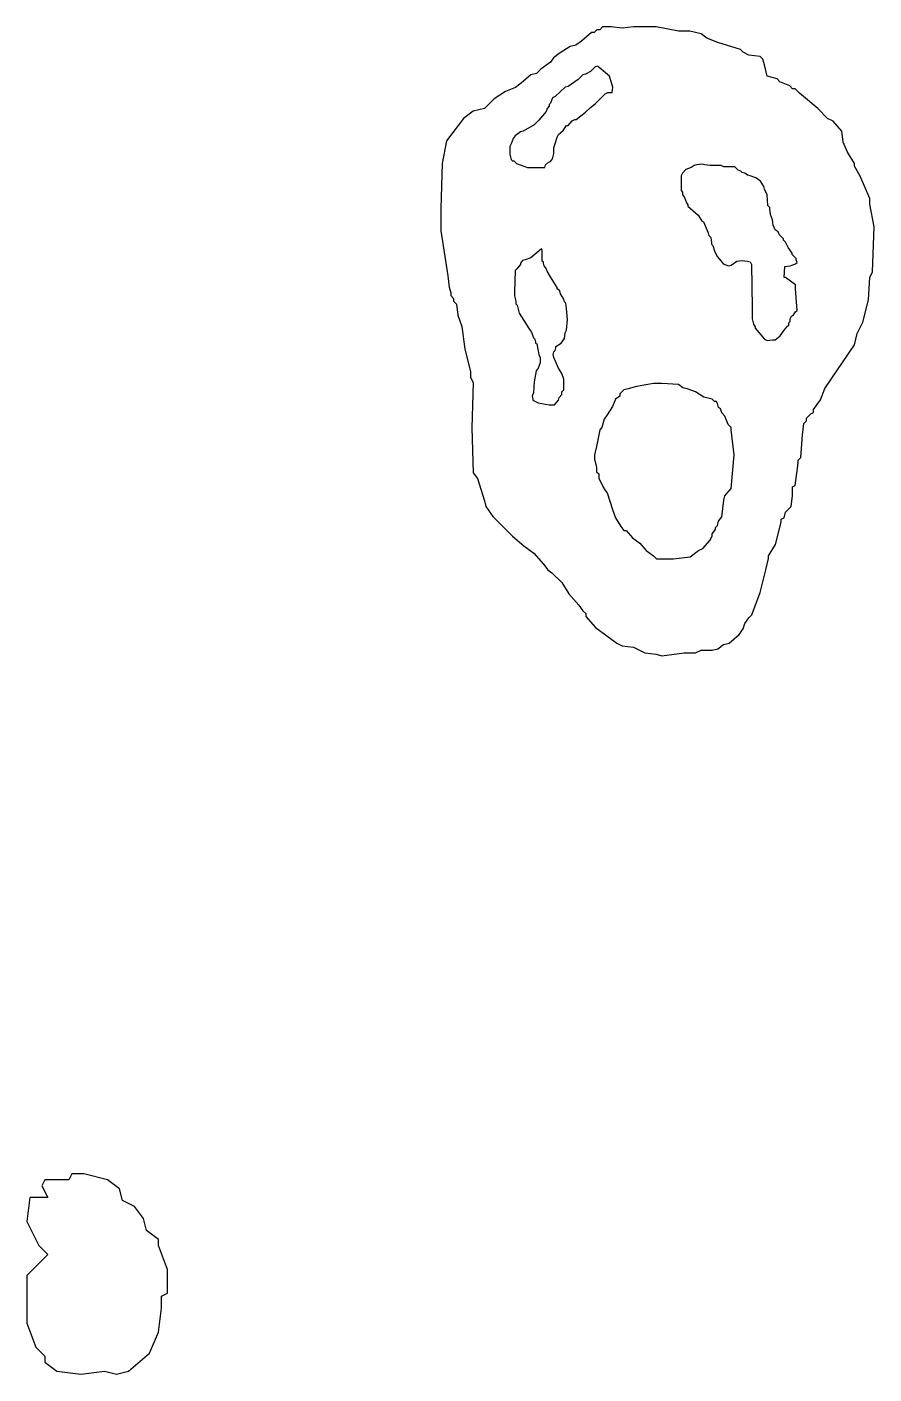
# Model space of a CAD drawing. Header units: metres. Extents: x 7.18 to 8.3, y 8.75 to 10.53.
import ezdxf

# ---------------------------------------------------------------- set-up
doc = ezdxf.new("R2010")
doc.units = ezdxf.units.M

msp = doc.modelspace()

# ---------------------------------------------------------------- linework, layer by layer
at = {"color": 31}
for points in [[(7.72764, 10.2589), (7.73695, 10.1993), (7.73881, 10.1844), (7.74067, 10.177), (7.74067, 10.1732), (7.74439, 10.1695), (7.74439, 10.1658), (7.74812, 10.1621), (7.74998, 10.1472), (7.75556, 10.1323), (7.75928, 10.1025), (7.76673, 10.0727), (7.76673, 10.0653), (7.77045, 10.0578), (7.76859, 9.99829), (7.77045, 9.93873), (7.77603, 9.93129), (7.78534, 9.90151), (7.7872, 9.89406), (7.79651, 9.88103), (7.82256, 9.85498), (7.83745, 9.84195), (7.85048, 9.83264), (7.86351, 9.81775), (7.86909, 9.81031), (7.87468, 9.80659), (7.8877, 9.79356), (7.89701, 9.77867), (7.91004, 9.76378), (7.91562, 9.75633), (7.91934, 9.75261), (7.91934, 9.74889), (7.93237, 9.734), (7.96029, 9.71353), (7.96773, 9.7098), (7.98262, 9.70794), (7.99751, 9.7005), (8.0124, 9.69864), (8.01985, 9.69678), (8.04963, 9.7005), (8.06452, 9.7005), (8.07196, 9.70422), (8.08685, 9.70422), (8.0943, 9.70608), (8.10174, 9.71167), (8.10919, 9.71353), (8.12221, 9.72469), (8.1278, 9.73214), (8.12966, 9.73958), (8.13524, 9.74703), (8.13896, 9.75075), (8.15013, 9.78053), (8.15758, 9.81031), (8.1613, 9.8252), (8.1613, 9.82892), (8.1706, 9.84381), (8.17805, 9.87359), (8.17805, 9.87731), (8.18177, 9.87917), (8.18363, 9.88662), (8.19108, 9.89406), (8.19294, 9.90895), (8.19294, 9.9164), (8.19294, 9.92012), (8.19666, 9.92198), (8.20038, 9.95176), (8.20038, 9.95548), (8.20411, 9.9592), (8.20597, 9.98898), (8.20783, 10.0039), (8.21155, 10.0076), (8.21155, 10.0113), (8.21713, 10.0169), (8.22086, 10.0188), (8.22086, 10.0225), (8.23016, 10.0355), (8.23575, 10.0504), (8.27483, 10.1081), (8.27855, 10.123), (8.286, 10.1379), (8.29344, 10.1677), (8.2953, 10.1974), (8.29903, 10.2049), (8.30089, 10.2644), (8.2953, 10.2942), (8.2953, 10.3017), (8.28228, 10.3314), (8.27483, 10.3445), (8.27483, 10.3482), (8.26552, 10.3631), (8.25994, 10.3761), (8.25808, 10.391), (8.24691, 10.404), (8.23947, 10.4077), (8.22644, 10.4208), (8.20224, 10.4413), (8.19666, 10.4468), (8.19294, 10.4468), (8.18922, 10.4506), (8.17619, 10.4561), (8.17247, 10.4599), (8.15944, 10.4636), (8.15571, 10.4785), (8.15385, 10.4859), (8.15013, 10.4896), (8.13524, 10.4915), (8.1278, 10.4952), (8.12407, 10.4989), (8.0943, 10.5083), (8.07941, 10.5138), (8.07196, 10.5194), (8.05707, 10.5231), (8.04218, 10.5231), (8.0124, 10.5287), (7.98262, 10.5287), (7.96773, 10.5269), (7.95285, 10.5287), (7.9454, 10.5287), (7.94168, 10.5287), (7.93796, 10.525), (7.93423, 10.525), (7.93051, 10.5213), (7.92679, 10.5213), (7.91376, 10.5101), (7.90632, 10.5045), (7.89887, 10.5027), (7.88398, 10.4934), (7.87654, 10.4878), (7.87281, 10.4822), (7.85979, 10.4729), (7.8542, 10.4673), (7.84676, 10.4654), (7.83373, 10.4543), (7.82628, 10.4487), (7.81326, 10.4431), (7.79837, 10.4338), (7.78534, 10.4208), (7.77045, 10.4171), (7.75742, 10.4077), (7.73509, 10.378), (7.7295, 10.3482), (7.72764, 10.2886), (7.72764, 10.2607)], [(7.17985, 8.81362), (7.19172, 8.78197), (7.20359, 8.7701), (7.20359, 8.76219), (7.21941, 8.75032), (7.25106, 8.74637), (7.28271, 8.75032), (7.29853, 8.74637), (7.31435, 8.75032), (7.34204, 8.77406), (7.35391, 8.80175), (7.35787, 8.8334), (7.35787, 8.84922), (7.36578, 8.85318), (7.36578, 8.88482), (7.35391, 8.91647), (7.35391, 8.92438), (7.33809, 8.93625), (7.33413, 8.95207), (7.32227, 8.9679), (7.30644, 8.97581), (7.30249, 8.99163), (7.28666, 9.0035), (7.25502, 9.01141), (7.23919, 9.01141), (7.23524, 9.0035), (7.20359, 9.0035), (7.19963, 8.99559), (7.20755, 8.97976), (7.19172, 8.97976), (7.18381, 8.97976), (7.17985, 8.94812), (7.19568, 8.91647), (7.20755, 8.9046), (7.17985, 8.87691), (7.17985, 8.81757)]]:
    msp.add_lwpolyline(points, close=True, dxfattribs=at)
at = {"color": 227}
for points in [[(7.81878, 10.3605), (7.82057, 10.3533), (7.82236, 10.3515), (7.82416, 10.3515), (7.82774, 10.3479), (7.84209, 10.3426), (7.85643, 10.3426), (7.86361, 10.3426), (7.8654, 10.3426), (7.8663, 10.3461), (7.86988, 10.3497), (7.87257, 10.3506), (7.87526, 10.3542), (7.87705, 10.3614), (7.87705, 10.3686), (7.88154, 10.3829), (7.88333, 10.3865), (7.88961, 10.3919), (7.89409, 10.3981), (7.89588, 10.3981), (7.90126, 10.4044), (7.90485, 10.4062), (7.90664, 10.4062), (7.91919, 10.4161), (7.92547, 10.4223), (7.93174, 10.4268), (7.94519, 10.4403), (7.94878, 10.4421), (7.95236, 10.4421), (7.95416, 10.4421), (7.95505, 10.4492), (7.95057, 10.4636), (7.93712, 10.4752), (7.93533, 10.477), (7.93174, 10.4761), (7.92547, 10.4699), (7.91919, 10.4663), (7.91561, 10.4654), (7.90933, 10.4591), (7.89588, 10.4501), (7.8923, 10.4492), (7.87885, 10.4367), (7.87526, 10.4349), (7.87257, 10.4277), (7.87078, 10.4259), (7.87078, 10.4241), (7.86809, 10.4206), (7.86719, 10.417), (7.85733, 10.4053), (7.85105, 10.399), (7.83671, 10.391), (7.83312, 10.3901), (7.82595, 10.3847), (7.82326, 10.3811), (7.82057, 10.3739), (7.81878, 10.3703), (7.81878, 10.3632), (7.81878, 10.3614)], [(8.0456, 10.3121), (8.0474, 10.3103), (8.0474, 10.3067), (8.05009, 10.3031), (8.05278, 10.2959), (8.05457, 10.2932), (8.05457, 10.2915), (8.06802, 10.2798), (8.0725, 10.2726), (8.07519, 10.2708), (8.08147, 10.2565), (8.08236, 10.2529), (8.08505, 10.2502), (8.08595, 10.243), (8.08595, 10.2412), (8.08774, 10.2395), (8.08954, 10.2323), (8.09312, 10.2251), (8.0985, 10.2188), (8.10119, 10.2152), (8.10836, 10.2126), (8.11195, 10.2135), (8.11912, 10.2188), (8.12629, 10.2197), (8.13347, 10.2188), (8.13705, 10.2179), (8.13885, 10.2143), (8.13974, 10.157), (8.13974, 10.1426), (8.14154, 10.1355), (8.14333, 10.1319), (8.14333, 10.1301), (8.15588, 10.1157), (8.15947, 10.1139), (8.16664, 10.1148), (8.17022, 10.1148), (8.1765, 10.1202), (8.18188, 10.1274), (8.18636, 10.1328), (8.18816, 10.1337), (8.18816, 10.1372), (8.18995, 10.139), (8.18995, 10.1426), (8.19174, 10.1462), (8.19443, 10.148), (8.19712, 10.1516), (8.19891, 10.1534), (8.19712, 10.1821), (8.19712, 10.1857), (8.19712, 10.1875), (8.18367, 10.1973), (8.18188, 10.1973), (8.18278, 10.2117), (8.18995, 10.2126), (8.19712, 10.2152), (8.19891, 10.217), (8.19802, 10.2206), (8.19802, 10.2224), (8.19443, 10.226), (8.19264, 10.2278), (8.19264, 10.2296), (8.18726, 10.2368), (8.18367, 10.2439), (8.18098, 10.2466), (8.18098, 10.2484), (8.1756, 10.2538), (8.17381, 10.2574), (8.17022, 10.2601), (8.16754, 10.2663), (8.16664, 10.2735), (8.16395, 10.2807), (8.16305, 10.2879), (8.16305, 10.2897), (8.16036, 10.2923), (8.15947, 10.3067), (8.15588, 10.3139), (8.15498, 10.3175), (8.1505, 10.3246), (8.14422, 10.3291), (8.13705, 10.3318), (8.13347, 10.3327), (8.12988, 10.3354), (8.12629, 10.3363), (8.1245, 10.3381), (8.12091, 10.339), (8.11643, 10.3435), (8.10209, 10.3435), (8.0985, 10.3452), (8.08416, 10.3452), (8.07698, 10.3461), (8.0734, 10.347), (8.06623, 10.3461), (8.06264, 10.3452), (8.05905, 10.3426), (8.05188, 10.3399), (8.0474, 10.3354), (8.0456, 10.3318), (8.0456, 10.3175), (8.0456, 10.3139), (8.0456, 10.313)], [(7.82505, 10.1731), (7.82685, 10.1659), (7.82685, 10.1624), (7.82864, 10.1606), (7.83043, 10.1534), (7.83133, 10.1498), (7.8403, 10.1355), (7.84478, 10.1283), (7.84747, 10.1247), (7.85016, 10.1175), (7.85195, 10.1157), (7.85285, 10.1121), (7.85285, 10.1104), (7.85464, 10.1095), (7.85733, 10.0951), (7.85912, 10.0915), (7.85912, 10.0844), (7.85643, 10.0772), (7.85374, 10.0736), (7.85105, 10.0592), (7.85016, 10.0449), (7.84836, 10.0404), (7.84926, 10.0368), (7.84926, 10.035), (7.85643, 10.0315), (7.87078, 10.0288), (7.87795, 10.0288), (7.88333, 10.035), (7.88423, 10.0386), (7.88781, 10.0422), (7.88781, 10.0458), (7.8905, 10.0485), (7.8905, 10.0628), (7.88781, 10.07), (7.88333, 10.0772), (7.87705, 10.0915), (7.87616, 10.0951), (7.87705, 10.0987), (7.87885, 10.1005), (7.87974, 10.1041), (7.87974, 10.1059), (7.88692, 10.1104), (7.8914, 10.1166), (7.8923, 10.1238), (7.89409, 10.1274), (7.89499, 10.1417), (7.89409, 10.1561), (7.89319, 10.1632), (7.8914, 10.165), (7.8905, 10.1686), (7.88602, 10.1758), (7.88512, 10.1794), (7.88154, 10.1821), (7.88154, 10.1839), (7.87257, 10.1982), (7.86809, 10.2054), (7.86719, 10.209), (7.8645, 10.2126), (7.86361, 10.2161), (7.86361, 10.2179), (7.86181, 10.2188), (7.86181, 10.2332), (7.86092, 10.235), (7.84657, 10.2233), (7.8394, 10.2206), (7.83581, 10.2197), (7.83312, 10.2161), (7.83312, 10.2143), (7.82774, 10.2081), (7.82595, 10.2063), (7.82505, 10.1776), (7.82505, 10.174)]]:
    msp.add_lwpolyline(points, close=True, dxfattribs=at)
at = {"color": 224}
msp.add_lwpolyline([(7.93101, 9.95687), (7.93379, 9.94575), (7.93379, 9.94018), (7.93657, 9.9374), (7.93657, 9.93184), (7.94214, 9.92072), (7.94492, 9.91516), (7.9477, 9.91237), (7.95465, 9.89013), (7.95882, 9.879), (7.96577, 9.86788), (7.96994, 9.86232), (7.97273, 9.86232), (7.98107, 9.85259), (7.9908, 9.84563), (7.99914, 9.8359), (8.00888, 9.82895), (8.01305, 9.82478), (8.03529, 9.82478), (8.05754, 9.82756), (8.06866, 9.8359), (8.07423, 9.83868), (8.08396, 9.84981), (8.08674, 9.85537), (8.08674, 9.85815), (8.09091, 9.86371), (8.09091, 9.86649), (8.09369, 9.86927), (8.09508, 9.87483), (8.09925, 9.88039), (8.10204, 9.90264), (8.10343, 9.9082), (8.11177, 9.91794), (8.11594, 9.96243), (8.11316, 9.98468), (8.11177, 9.9958), (8.11177, 9.99858), (8.1076, 10.0028), (8.10343, 10.0139), (8.09925, 10.018), (8.09786, 10.0236), (8.09508, 10.025), (8.09369, 10.0306), (8.0923, 10.0333), (8.08952, 10.0333), (8.08674, 10.0361), (8.07562, 10.0389), (8.06449, 10.0459), (8.05337, 10.05), (8.04781, 10.0514), (8.04225, 10.0556), (8.02, 10.057), (8.00888, 10.057), (7.98663, 10.0528), (7.97551, 10.05), (7.96994, 10.0486), (7.96438, 10.0431), (7.96438, 10.0403), (7.95882, 10.0361), (7.95465, 10.0264), (7.9477, 10.0153), (7.94353, 10.0097), (7.94075, 9.99858), (7.93796, 9.9958), (7.93379, 9.97355), (7.93101, 9.96243), (7.93101, 9.95826)], close=True, dxfattribs=at)

doc.saveas('drawing.dxf')
